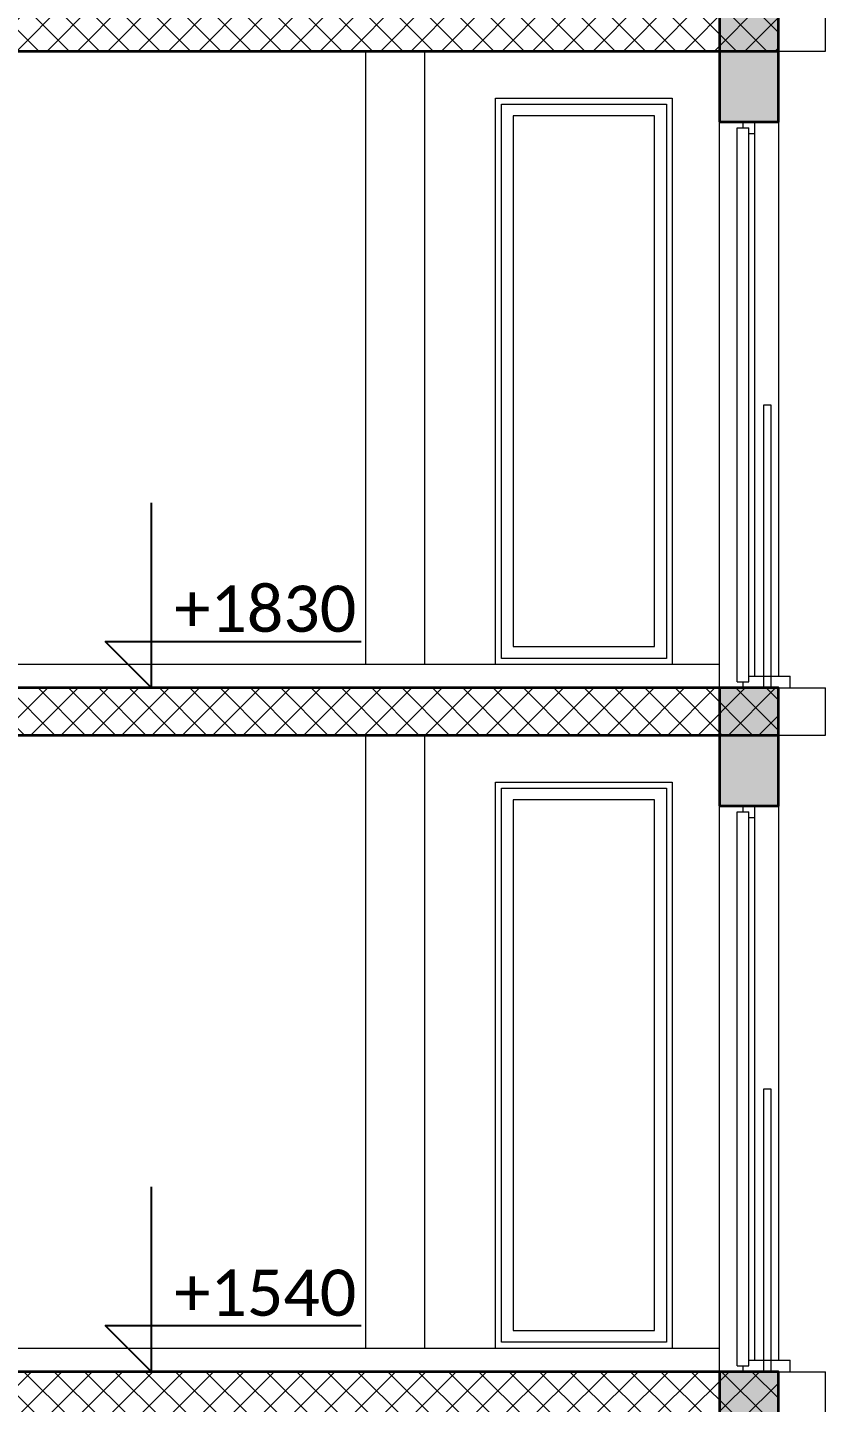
# Model space of a CAD drawing. Header units: millimetres. Extents: x -310 to 171125, y -3027 to 55843.
# Drawn here: x 135899 to 139285, y 23565 to 29396 of the extents above; entities that cross this region are included whole.
import ezdxf

# ---------------------------------------------------------------- set-up
doc = ezdxf.new("R2010")
doc.units = ezdxf.units.MM
doc.header["$MEASUREMENT"] = 0
doc.set_wipeout_variables(frame=1)
doc.linetypes.add('Wipeout_Contour', pattern=[1000, 0, -1000])
doc.layers.add('Dimensioning - General', color=7, linetype='Continuous')
doc.layers.add('Structural - Bearing', color=7, linetype='Continuous')
for name, color, linetype, lineweight, true_color in [('Dimensioning - General_Pen_No__5', 7, 'Continuous', 25, 0x40a5ff), ('Structural - Bearing_Pen_No__61', 7, 'Continuous', 20, 0x6a6a6a), ('Structural - Bearing_Pen_No__82', 7, 'Continuous', 20, 0xaaaaaa)]:
    doc.layers.add(name, color=color, linetype=linetype, lineweight=lineweight, true_color=true_color)
for name, color, linetype, lineweight in [('Structural - Bearing_Pen_No__1', 7, 'Continuous', 13), ('Structural - Bearing_Pen_No__101', 252, 'Continuous', 13), ('Structural - Bearing_Pen_No__7', 7, 'Continuous', 35)]:
    doc.layers.add(name, color=color, linetype=linetype, lineweight=lineweight)
doc.styles.add('GENERATED_STYLE_6', font='calibril.ttf')
pattern_1 = [(45, (0, 0), (-64.346715, 64.346715), []), (135, (0, 0), (64.346715, 64.346715), [])]

# ---------------------------------------------------------------- blocks, each defined once
blk = doc.blocks.new('Dimension_7', base_point=(136425, 23695.6))
at = {"layer": 'Dimensioning - General_Pen_No__5', "color": 161, "linetype": 'Continuous', "lineweight": 25, "true_color": 0x40a5ff}
for p, q in [((136425, 23695.6), (136425, 24479.6)), ((136425, 23695.6), (136229, 23891.6)), ((136229, 23891.6), (136425, 23891.6)), ((136425, 23891.6), (137315.4, 23891.6))]:
    blk.add_line(p, q, dxfattribs=at)
at = {"layer": 'Dimensioning - General_Pen_No__5', "color": 161, "lineweight": 25, "true_color": 0x40a5ff, "insert": (136523, 23930.8), "char_height": 196, "attachment_point": 7, "style": 'GENERATED_STYLE_6'}
blk.add_mtext('\\A1;{\\pql;\\fCalibri Light|b0|i0|c0|p34;+1540}', dxfattribs=at)
blk = doc.blocks.new('Dimension_8', base_point=(136425, 26595.6))
at = {"layer": 'Dimensioning - General_Pen_No__5', "color": 161, "linetype": 'Continuous', "lineweight": 25, "true_color": 0x40a5ff}
for p, q in [((136425, 26595.6), (136425, 27379.6)), ((136425, 26595.6), (136229, 26791.6)), ((136229, 26791.6), (136425, 26791.6)), ((136425, 26791.6), (137315.4, 26791.6))]:
    blk.add_line(p, q, dxfattribs=at)
at = {"layer": 'Dimensioning - General_Pen_No__5', "color": 161, "lineweight": 25, "true_color": 0x40a5ff, "insert": (136523, 26830.8), "char_height": 196, "attachment_point": 7, "style": 'GENERATED_STYLE_6'}
blk.add_mtext('\\A1;{\\pql;\\fCalibri Light|b0|i0|c0|p34;+1830}', dxfattribs=at)

msp = doc.modelspace()

# ---------------------------------------------------------------- wipeouts: each hides what was drawn before it
at = {"color": 254, "linetype": 'Wipeout_Contour', "lineweight": 0, "ltscale": 569022.089203}
msp.add_wipeout([(139085.2, 29295.6), (139285.2, 29295.6), (139285.2, 29495.6), (139085.2, 29495.6)], dxfattribs=at).dxf.layer = 'Structural - Bearing'
at = {"color": 254, "linetype": 'Wipeout_Contour', "lineweight": 0, "ltscale": 554492.254156}
msp.add_wipeout([(134205.2, 26595.6), (137335.2, 26595.6), (137335.2, 29295.6), (134205.2, 29295.6)], dxfattribs=at).dxf.layer = 'Structural - Bearing'
at = {"color": 254, "linetype": 'Wipeout_Contour', "lineweight": 0, "ltscale": 562781.846047}
msp.add_wipeout([(137910.2, 26745.6), (137910.2, 29045.6), (137885.2, 29045.6), (137885.2, 26745.6)], dxfattribs=at).dxf.layer = 'Structural - Bearing'
at = {"color": 254, "linetype": 'Wipeout_Contour', "lineweight": 0, "ltscale": 565624.479157}
msp.add_wipeout([(138610.2, 29045.6), (138610.2, 26745.6), (138635.2, 26745.6), (138635.2, 29045.6)], dxfattribs=at).dxf.layer = 'Structural - Bearing'
at = {"color": 254, "linetype": 'Wipeout_Contour', "lineweight": 0, "ltscale": 566918.415168}
msp.add_wipeout([(138960.2, 28945.6), (138960.2, 26645.6), (138985.2, 26645.6), (138985.2, 28945.6)], dxfattribs=at).dxf.layer = 'Structural - Bearing'
at = {"color": 254, "linetype": 'Wipeout_Contour', "lineweight": 0, "ltscale": 566738.728143}
msp.add_wipeout([(139085.2, 26395.6), (139285.2, 26395.6), (139285.2, 26595.6), (139085.2, 26595.6)], dxfattribs=at).dxf.layer = 'Structural - Bearing'
at = {"color": 254, "linetype": 'Wipeout_Contour', "lineweight": 0, "ltscale": 552270.577997}
msp.add_wipeout([(134205.2, 23695.6), (137335.2, 23695.6), (137335.2, 26395.6), (134205.2, 26395.6)], dxfattribs=at).dxf.layer = 'Structural - Bearing'
at = {"color": 254, "linetype": 'Wipeout_Contour', "lineweight": 0, "ltscale": 560597.371769}
msp.add_wipeout([(137910.2, 23845.6), (137910.2, 26145.6), (137885.2, 26145.6), (137885.2, 23845.6)], dxfattribs=at).dxf.layer = 'Structural - Bearing'
at = {"color": 254, "linetype": 'Wipeout_Contour', "lineweight": 0, "ltscale": 563451.024379}
msp.add_wipeout([(138610.2, 26145.6), (138610.2, 23845.6), (138635.2, 23845.6), (138635.2, 26145.6)], dxfattribs=at).dxf.layer = 'Structural - Bearing'
at = {"color": 254, "linetype": 'Wipeout_Contour', "lineweight": 0, "ltscale": 564758.155022}
msp.add_wipeout([(138960.2, 26045.6), (138960.2, 23745.6), (138985.2, 23745.6), (138985.2, 26045.6)], dxfattribs=at).dxf.layer = 'Structural - Bearing'
at = {"color": 254, "linetype": 'Wipeout_Contour', "lineweight": 0, "ltscale": 564684.472918}
msp.add_wipeout([(139085.2, 23495.6), (139285.2, 23495.6), (139285.2, 23695.6), (139085.2, 23695.6)], dxfattribs=at).dxf.layer = 'Structural - Bearing'

# ---------------------------------------------------------------- next in the draw order: linework, layer by layer
at = {"layer": 'Structural - Bearing_Pen_No__1', "color": 7, "linetype": 'Continuous', "lineweight": 13}
for p, q in [((139135.2, 26595.6), (139135.2, 26645.6)), ((138985.2, 26595.6), (139135.2, 26595.6)), ((139135.2, 23695.6), (139135.2, 23745.6)), ((138985.2, 23695.6), (139135.2, 23695.6))]:
    msp.add_line(p, q, dxfattribs=at)
at = {"layer": 'Structural - Bearing_Pen_No__82', "color": 253, "linetype": 'Continuous', "lineweight": 20, "true_color": 0xaaaaaa}
for p, q in [((139285.2, 29295.6), (139285.2, 29495.6)), ((139085.2, 29295.6), (139285.2, 29295.6)), ((139135.2, 26595.6), (139285.2, 26595.6)), ((139285.2, 26395.6), (139285.2, 26595.6)), ((139085.2, 26395.6), (139285.2, 26395.6)), ((139135.2, 23695.6), (139285.2, 23695.6)), ((139285.2, 23495.6), (139285.2, 23695.6))]:
    msp.add_line(p, q, dxfattribs=at)

# ---------------------------------------------------------------- next in the draw order: wipeouts: each hides what was drawn before it
at = {"color": 254, "linetype": 'Wipeout_Contour', "lineweight": 0, "ltscale": 1130256.480070106}
msp.add_wipeout([(137910.2, 29045.6), (137910.2, 29070.6), (138610.2, 29070.6), (138610.2, 29045.6), (138635.2, 29045.6), (138635.2, 29095.6), (137885.2, 29095.6), (137885.2, 29045.6)], dxfattribs=at).dxf.layer = 'Structural - Bearing'
at = {"color": 254, "linetype": 'Wipeout_Contour', "lineweight": 0, "ltscale": 567183.954821}
msp.add_wipeout([(139085.2, 28995.6), (138985.2, 28995.6), (138985.2, 26645.6), (139085.2, 26645.6)], dxfattribs=at).dxf.layer = 'Structural - Bearing'
at = {"color": 254, "linetype": 'Wipeout_Contour', "lineweight": 0, "ltscale": 1126558.558569009}
msp.add_wipeout([(137910.2, 26720.6), (137910.2, 26745.6), (137885.2, 26745.6), (137885.2, 26695.6), (138635.2, 26695.6), (138635.2, 26745.6), (138610.2, 26745.6), (138610.2, 26720.6)], dxfattribs=at).dxf.layer = 'Structural - Bearing'
at = {"color": 254, "linetype": 'Wipeout_Contour', "lineweight": 0, "ltscale": 1125712.771540991}
msp.add_wipeout([(137910.2, 26145.6), (137910.2, 26170.6), (138610.2, 26170.6), (138610.2, 26145.6), (138635.2, 26145.6), (138635.2, 26195.6), (137885.2, 26195.6), (137885.2, 26145.6)], dxfattribs=at).dxf.layer = 'Structural - Bearing'
at = {"color": 254, "linetype": 'Wipeout_Contour', "lineweight": 0, "ltscale": 565022.662738}
msp.add_wipeout([(138985.2, 26095.6), (138985.2, 23745.6), (139085.2, 23745.6), (139085.2, 26095.6)], dxfattribs=at).dxf.layer = 'Structural - Bearing'
at = {"color": 254, "linetype": 'Wipeout_Contour', "lineweight": 0, "ltscale": 1122386.435729083}
msp.add_wipeout([(137910.2, 23820.6), (137910.2, 23845.6), (137885.2, 23845.6), (137885.2, 23795.6), (138635.2, 23795.6), (138635.2, 23845.6), (138610.2, 23845.6), (138610.2, 23820.6)], dxfattribs=at).dxf.layer = 'Structural - Bearing'

# ---------------------------------------------------------------- next in the draw order: linework, layer by layer
at = {"layer": 'Structural - Bearing_Pen_No__1', "color": 7, "linetype": 'Continuous', "lineweight": 13}
for p, q in [((139085.2, 28995.6), (139085.2, 29295.6)), ((138985.2, 28945.6), (138985.2, 28995.6)), ((138985.2, 26645.6), (139135.2, 26645.6)), ((139085.2, 26095.6), (139085.2, 26395.6)), ((138985.2, 26045.6), (138985.2, 26095.6)), ((138985.2, 23745.6), (139135.2, 23745.6))]:
    msp.add_line(p, q, dxfattribs=at)
for points in [[(139023.5, 26595.6), (139023.5, 27795.6), (139053.5, 27795.6), (139053.5, 26595.6)], [(139023.5, 23695.6), (139023.5, 24895.6), (139053.5, 24895.6), (139053.5, 23695.6)]]:
    msp.add_lwpolyline(points, dxfattribs=at)
at = {"layer": 'Structural - Bearing_Pen_No__82', "color": 253, "linetype": 'Continuous', "lineweight": 20, "true_color": 0xaaaaaa}
for p, q in [((139085.2, 28995.6), (139085.2, 26645.6)), ((138985.2, 26645.6), (138985.2, 28945.6)), ((139085.2, 26095.6), (139085.2, 23745.6)), ((138985.2, 23745.6), (138985.2, 26045.6))]:
    msp.add_line(p, q, dxfattribs=at)

# ---------------------------------------------------------------- next in the draw order: wipeouts: each hides what was drawn before it
at = {"color": 254, "linetype": 'Wipeout_Contour', "lineweight": 0, "ltscale": 562928.088224}
msp.add_wipeout([(137910.2, 26770.6), (137960.2, 26770.6), (137960.2, 29020.6), (137910.2, 29020.6)], dxfattribs=at).dxf.layer = 'Structural - Bearing'
at = {"color": 254, "linetype": 'Wipeout_Contour', "lineweight": 0, "ltscale": 565476.659115}
msp.add_wipeout([(138560.2, 26770.6), (138610.2, 26770.6), (138610.2, 29020.6), (138560.2, 29020.6)], dxfattribs=at).dxf.layer = 'Structural - Bearing'
at = {"color": 254, "linetype": 'Wipeout_Contour', "lineweight": 0, "ltscale": 560744.177448}
msp.add_wipeout([(137910.2, 23870.6), (137960.2, 23870.6), (137960.2, 26120.6), (137910.2, 26120.6)], dxfattribs=at).dxf.layer = 'Structural - Bearing'
at = {"color": 254, "linetype": 'Wipeout_Contour', "lineweight": 0, "ltscale": 563302.628001}
msp.add_wipeout([(138560.2, 23870.6), (138610.2, 23870.6), (138610.2, 26120.6), (138560.2, 26120.6)], dxfattribs=at).dxf.layer = 'Structural - Bearing'

# ---------------------------------------------------------------- next in the draw order: wipeouts: each hides what was drawn before it
at = {"color": 254, "linetype": 'Wipeout_Contour', "lineweight": 0, "ltscale": 847658.878482}
msp.add_wipeout([(138610.2, 29070.6), (137910.2, 29070.6), (137910.2, 29020.6), (137960.2, 29020.6), (138560.2, 29020.6), (138610.2, 29020.6)], dxfattribs=at).dxf.layer = 'Structural - Bearing'
at = {"color": 254, "linetype": 'Wipeout_Contour', "lineweight": 0, "ltscale": 844949.810303}
msp.add_wipeout([(137910.2, 26720.6), (138610.2, 26720.6), (138610.2, 26770.6), (138560.2, 26770.6), (137960.2, 26770.6), (137910.2, 26770.6)], dxfattribs=at).dxf.layer = 'Structural - Bearing'
at = {"color": 254, "linetype": 'Wipeout_Contour', "lineweight": 0, "ltscale": 844254.319576}
msp.add_wipeout([(138610.2, 26170.6), (137910.2, 26170.6), (137910.2, 26120.6), (137960.2, 26120.6), (138560.2, 26120.6), (138610.2, 26120.6)], dxfattribs=at).dxf.layer = 'Structural - Bearing'
at = {"color": 254, "linetype": 'Wipeout_Contour', "lineweight": 0, "ltscale": 841817.472141}
msp.add_wipeout([(137910.2, 23820.6), (138610.2, 23820.6), (138610.2, 23870.6), (138560.2, 23870.6), (137960.2, 23870.6), (137910.2, 23870.6)], dxfattribs=at).dxf.layer = 'Structural - Bearing'

# ---------------------------------------------------------------- next in the draw order: wipeouts: each hides what was drawn before it
at = {"color": 254, "linetype": 'Wipeout_Contour', "lineweight": 0, "ltscale": 564202.36389}
msp.add_wipeout([(138560.2, 26770.6), (138560.2, 29020.6), (137960.2, 29020.6), (137960.2, 26770.6)], dxfattribs=at).dxf.layer = 'Structural - Bearing'
at = {"color": 254, "linetype": 'Wipeout_Contour', "lineweight": 0, "ltscale": 562023.394707}
msp.add_wipeout([(138560.2, 23870.6), (138560.2, 26120.6), (137960.2, 26120.6), (137960.2, 23870.6)], dxfattribs=at).dxf.layer = 'Structural - Bearing'

# ---------------------------------------------------------------- next in the draw order: wipeouts: each hides what was drawn before it
at = {"color": 254, "linetype": 'Wipeout_Contour', "lineweight": 0, "ltscale": 1127689.024208143}
msp.add_wipeout([(137335.2, 26595.6), (137885.2, 26595.6), (137885.2, 28995.6), (138635.2, 28995.6), (138635.2, 26595.6), (138835.2, 26595.6), (138835.2, 29295.6), (137335.2, 29295.6)], dxfattribs=at).dxf.layer = 'Structural - Bearing'
at = {"color": 254, "linetype": 'Wipeout_Contour', "lineweight": 0, "ltscale": 1123332.458898495}
msp.add_wipeout([(137335.2, 23695.6), (137885.2, 23695.6), (137885.2, 26095.6), (138635.2, 26095.6), (138635.2, 23695.6), (138835.2, 23695.6), (138835.2, 26395.6), (137335.2, 26395.6)], dxfattribs=at).dxf.layer = 'Structural - Bearing'

# ---------------------------------------------------------------- next in the draw order: hatches: boundary and pattern name
at = {"layer": 'Structural - Bearing_Pen_No__1', "linetype": 'Continuous', "lineweight": 13}
h = msp.add_hatch(dxfattribs=at)
h.set_pattern_fill('CONCRETE_BLOCK', style=0, pattern_type=2)
h.set_pattern_definition(pattern_1)
h.paths.add_polyline_path([(139085.2, 29295.6), (139085.2, 29495.6), (123882.8, 29495.6), (123882.8, 29295.6)])

# ---------------------------------------------------------------- next in the draw order: linework, layer by layer
at = {"layer": 'Structural - Bearing_Pen_No__1', "color": 7, "linetype": 'Continuous', "lineweight": 13}
for p, q in [((124335.2, 29295.6), (139085.2, 29295.6)), ((124335.2, 26395.6), (139085.2, 26395.6))]:
    msp.add_line(p, q, dxfattribs=at)
at = {"layer": 'Structural - Bearing_Pen_No__7', "color": 7, "linetype": 'Continuous', "lineweight": 35, "flags": 128}
msp.add_lwpolyline([(139085.2, 29295.6), (139085.2, 29495.6), (123882.8, 29495.6), (123882.8, 29295.6)], close=True, dxfattribs=at)
at = {"layer": 'Structural - Bearing_Pen_No__82', "color": 253, "linetype": 'Continuous', "lineweight": 20, "true_color": 0xaaaaaa}
for p, q in [((137335.2, 26695.6), (137335.2, 29295.6)), ((137585.2, 26695.6), (137585.2, 29295.6)), ((137885.2, 29095.6), (138635.2, 29095.6)), ((137885.2, 26695.6), (137885.2, 29095.6)), ((138635.2, 29095.6), (138635.2, 26695.6)), ((137910.2, 29020.6), (137910.2, 29070.6)), ((137910.2, 29070.6), (138610.2, 29070.6)), ((138610.2, 29070.6), (138610.2, 29020.6)), ((137910.2, 26770.6), (137910.2, 29020.6)), ((137960.2, 29020.6), (137960.2, 26770.6)), ((138560.2, 29020.6), (137960.2, 29020.6)), ((138560.2, 26770.6), (138560.2, 29020.6)), ((138610.2, 29020.6), (138610.2, 26770.6)), ((137910.2, 26720.6), (137910.2, 26770.6)), ((137960.2, 26770.6), (138560.2, 26770.6)), ((138610.2, 26770.6), (138610.2, 26720.6)), ((138610.2, 26720.6), (137910.2, 26720.6)), ((137335.2, 23795.6), (137335.2, 26395.6)), ((137585.2, 23795.6), (137585.2, 26395.6)), ((137885.2, 26195.6), (138635.2, 26195.6)), ((137885.2, 23795.6), (137885.2, 26195.6)), ((138635.2, 26195.6), (138635.2, 23795.6)), ((137910.2, 26120.6), (137910.2, 26170.6)), ((137910.2, 26170.6), (138610.2, 26170.6)), ((137910.2, 23870.6), (137910.2, 26120.6)), ((137960.2, 26120.6), (137960.2, 23870.6)), ((138560.2, 26120.6), (137960.2, 26120.6)), ((138560.2, 23870.6), (138560.2, 26120.6)), ((138610.2, 26170.6), (138610.2, 26120.6)), ((138610.2, 26120.6), (138610.2, 23870.6)), ((137910.2, 23820.6), (137910.2, 23870.6)), ((137960.2, 23870.6), (138560.2, 23870.6)), ((138610.2, 23870.6), (138610.2, 23820.6)), ((138610.2, 23820.6), (137910.2, 23820.6))]:
    msp.add_line(p, q, dxfattribs=at)

# ---------------------------------------------------------------- next in the draw order: block references
at = {"layer": 'Dimensioning - General', "color": 161, "linetype": 'Continuous', "lineweight": 25, "true_color": 0x40a5ff}
for name, p in [('Dimension_8', (136425, 26595.6)), ('Dimension_7', (136425, 23695.6))]:
    msp.add_blockref(name, p, dxfattribs=at)

# ---------------------------------------------------------------- next in the draw order: wipeouts: each hides what was drawn before it
at = {"color": 254, "linetype": 'Wipeout_Contour', "lineweight": 0, "ltscale": 1133298.46728506}
msp.add_wipeout([(138835.2, 26595.6), (138935.2, 26595.6), (138935.2, 26620.6), (138910.2, 26620.6), (138910.2, 28970.6), (138935.2, 28970.6), (138935.2, 28995.6), (138835.2, 28995.6)], dxfattribs=at).dxf.layer = 'Structural - Bearing'
at = {"color": 254, "linetype": 'Wipeout_Contour', "lineweight": 0, "ltscale": 1128975.904772473}
msp.add_wipeout([(138835.2, 26095.6), (138835.2, 23695.6), (138935.2, 23695.6), (138935.2, 23720.6), (138910.2, 23720.6), (138910.2, 26070.6), (138935.2, 26070.6), (138935.2, 26095.6)], dxfattribs=at).dxf.layer = 'Structural - Bearing'

# ---------------------------------------------------------------- next in the draw order: hatches: boundary and pattern name
at = {"layer": 'Structural - Bearing_Pen_No__1', "linetype": 'Continuous', "lineweight": 13}
h = msp.add_hatch(dxfattribs=at)
h.set_pattern_fill('CONCRETE_BLOCK', style=0, pattern_type=2)
h.set_pattern_definition(pattern_1)
h.paths.add_polyline_path([(139085.2, 26395.6), (139085.2, 26595.6), (123882.8, 26595.6), (123882.8, 26395.6)])
h = msp.add_hatch(dxfattribs=at)
h.set_pattern_fill('CONCRETE_BLOCK', style=0, pattern_type=2)
h.set_pattern_definition(pattern_1)
h.paths.add_polyline_path([(139085.2, 23495.6), (139085.2, 23695.6), (123882.8, 23695.6), (123882.8, 23495.6)])
at = {"layer": 'Structural - Bearing_Pen_No__101', "linetype": 'Continuous', "lineweight": 13}
for points in [[(138835.2, 28995.6), (139085.2, 28995.6), (139085.2, 29495.6), (138835.2, 29495.6)], [(138835.2, 26095.6), (139085.2, 26095.6), (139085.2, 26595.6), (138835.2, 26595.6)], [(138835.2, 23195.6), (139085.2, 23195.6), (139085.2, 23695.6), (138835.2, 23695.6)]]:
    msp.add_hatch(color=252, dxfattribs=at).paths.add_polyline_path(points)

# ---------------------------------------------------------------- next in the draw order: linework, layer by layer
at = {"layer": 'Structural - Bearing_Pen_No__1', "color": 7, "linetype": 'Continuous', "lineweight": 13}
for p, q in [((138835.2, 28995.6), (138835.2, 29495.6)), ((138835.2, 28995.6), (139085.2, 28995.6)), ((138935.2, 28995.6), (138985.2, 28995.6)), ((138935.2, 28970.6), (138935.2, 28995.6)), ((138910.2, 28970.6), (138960.2, 28970.6)), ((138910.2, 28920.6), (138910.2, 28970.6)), ((138910.2, 26670.6), (138910.2, 28920.6)), ((138935.2, 28970.6), (138960.2, 28970.6)), ((138960.2, 28920.6), (138960.2, 28970.6)), ((138960.2, 28945.6), (138960.2, 28970.6)), ((138960.2, 28945.6), (138985.2, 28945.6)), ((138960.2, 26670.6), (138960.2, 28920.6)), ((138910.2, 26620.6), (138910.2, 26670.6)), ((138960.2, 26620.6), (138960.2, 26670.6)), ((138960.2, 26620.6), (138960.2, 26645.6)), ((138960.2, 26645.6), (138985.2, 26645.6)), ((134205.2, 26595.6), (138835.2, 26595.6)), ((138835.2, 26095.6), (138835.2, 26595.6)), ((138910.2, 26620.6), (138960.2, 26620.6)), ((138935.2, 26620.6), (138960.2, 26620.6)), ((138935.2, 26595.6), (138935.2, 26620.6)), ((138935.2, 26595.6), (138985.2, 26595.6)), ((138835.2, 26095.6), (139085.2, 26095.6)), ((138910.2, 26070.6), (138960.2, 26070.6)), ((138910.2, 26020.6), (138910.2, 26070.6)), ((138935.2, 26095.6), (138985.2, 26095.6)), ((138935.2, 26070.6), (138935.2, 26095.6)), ((138935.2, 26070.6), (138960.2, 26070.6)), ((138960.2, 26020.6), (138960.2, 26070.6)), ((138960.2, 26045.6), (138960.2, 26070.6)), ((138910.2, 23770.6), (138910.2, 26020.6)), ((138960.2, 26045.6), (138985.2, 26045.6)), ((138960.2, 23770.6), (138960.2, 26020.6)), ((138910.2, 23720.6), (138910.2, 23770.6)), ((138960.2, 23720.6), (138960.2, 23770.6)), ((138960.2, 23720.6), (138960.2, 23745.6)), ((138960.2, 23745.6), (138985.2, 23745.6)), ((134205.2, 23695.6), (138835.2, 23695.6)), ((138835.2, 23195.6), (138835.2, 23695.6)), ((138910.2, 23720.6), (138960.2, 23720.6)), ((138935.2, 23720.6), (138960.2, 23720.6)), ((138935.2, 23695.6), (138935.2, 23720.6)), ((138935.2, 23695.6), (138985.2, 23695.6))]:
    msp.add_line(p, q, dxfattribs=at)
at = {"layer": 'Structural - Bearing_Pen_No__61', "color": 251, "linetype": 'Continuous', "lineweight": 20, "true_color": 0x6a6a6a}
for points in [[(134205.2, 26695.6), (138835.2, 26695.6)], [(134205.2, 23795.6), (138835.2, 23795.6)]]:
    msp.add_lwpolyline(points, dxfattribs=at)
at = {"layer": 'Structural - Bearing_Pen_No__7', "color": 7, "linetype": 'Continuous', "lineweight": 35, "flags": 128}
for points in [[(138835.2, 28995.6), (139085.2, 28995.6), (139085.2, 29495.6), (138835.2, 29495.6)], [(139085.2, 26395.6), (139085.2, 26595.6), (123882.8, 26595.6), (123882.8, 26395.6)], [(138835.2, 26095.6), (139085.2, 26095.6), (139085.2, 26595.6), (138835.2, 26595.6)], [(139085.2, 23495.6), (139085.2, 23695.6), (123882.8, 23695.6), (123882.8, 23495.6)], [(138835.2, 23195.6), (139085.2, 23195.6), (139085.2, 23695.6), (138835.2, 23695.6)]]:
    msp.add_lwpolyline(points, close=True, dxfattribs=at)
at = {"layer": 'Structural - Bearing_Pen_No__82', "color": 253, "linetype": 'Continuous', "lineweight": 20, "true_color": 0xaaaaaa}
for p, q in [((138835.2, 26595.6), (138835.2, 28995.6)), ((138835.2, 23695.6), (138835.2, 26095.6))]:
    msp.add_line(p, q, dxfattribs=at)

doc.saveas('drawing.dxf')
